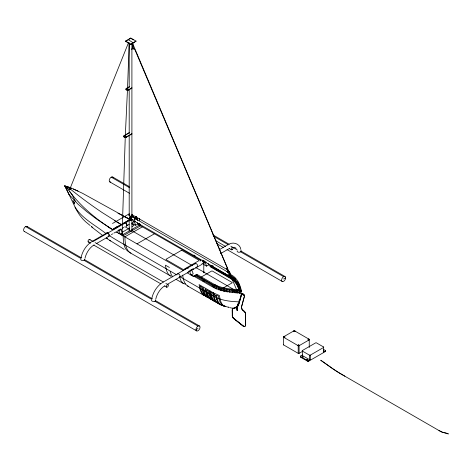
<?xml version="1.0" encoding="UTF-8"?>
<svg xmlns="http://www.w3.org/2000/svg" width="472" height="472" viewBox="0 0 472 472"><rect width="100%" height="100%" fill="white"/><g stroke="black" fill="none" stroke-linecap="round" stroke-linejoin="round"><path stroke-width="0.71" d="M237.192 309.968L237.192 305.838M122.059 233.581L122.089 234.33L125.263 137.11M127.493 89.214L129.21 43.176M139.5 223.763L139.482 224.283L139.511 223.763A0.938 0.543 60 0 0 138.715 223.793L138.367 224.554L200.989 260.408M140.733 225.728L123.074 235.817L116.49 232.012M142.497 226.79L124.844 236.838C125.204 242.283 125.275 249.145 130.042 252.75L171.188 276.315M125.286 136.373L127.458 89.94M232.578 308.983L232.242 309.821L232.419 315.65A2.496 1.44 60 0 0 234.183 318.706L236.909 320.889M131.942 49.053L131.906 49.436L132.048 48.728A2.496 1.44 60 0 1 133.364 48.274L134.066 48.699A3.623 2.089 60 0 1 135.269 50.534L227.569 268.645A0.956 0.555 60 0 1 227.598 269.453A0.956 0.555 60 0 1 227.002 269.518L131.906 214.618A1.587 0.914 0 0 1 131.906 215.934L132.083 216.577L135.175 218.565L229.398 272.963L229.398 275.554M167.418 284.291L188.499 272.12L188.918 271.199L189.703 271.654L191.03 275.046L193.237 273.772C192.67 273.04 192.281 269.429 191.089 270.226M238.82 289.861C237.794 284.87 234.413 280.622 229.994 278.173L210.075 266.674L210.96 266.161L208.689 264.851L206.482 266.125C206.17 265.016 204.966 260.863 203.963 263.193M120.313 229.469L120.36 229.085L121.151 229.528L122.472 232.92L120.266 234.195L118.944 230.802L118.153 230.348L120.36 229.073M109.162 236.088L108.843 233.953M118.153 230.36L117.965 231.056M133.605 221.439L133.187 222.347M109.274 235.852L109.321 235.463M124.148 223.598L124.561 222.69M232.354 309.449L232.714 308.729M203.898 272.025C203.332 272.438 203.81 271.624 204.016 272.255L233.811 289.554M303.006 357.569L302.469 357.257L302.275 357.682M81.019 257.7C82.435 251.122 86.37 244.915 92.176 241.387L106.902 232.885L106.536 233.398M84.972 258.32C86.093 253.263 89.45 247.57 94.182 244.868M151.778 298.552C153.193 291.979 157.117 285.79 162.911 282.256L195.325 263.541C197.19 262.892 198.96 267.211 196.564 267.022M155.736 299.177C156.852 294.121 160.214 288.427 164.946 285.719M232.248 309.656L232.242 315.75A2.496 1.44 60 0 0 234.006 318.812L243.281 326.217A3.121 1.799 60 0 0 245.493 324.948L245.428 313.845A2.124 1.227 60 0 0 244.242 311.514L242.626 310.063A2.354 1.357 60 0 1 241.469 307.018L244.295 296.422A1.481 0.855 60 0 0 243.286 294.298L242.549 293.873A1.428 0.826 60 0 0 241.581 294.133L239.227 302.688A19.877 11.475 60 0 1 237.198 306.47L237.717 306.847M241.581 294.133L241.758 294.026A1.428 0.826 60 0 1 242.726 293.767L243.463 294.198A1.481 0.855 60 0 1 244.472 296.322L241.558 306.965A2.354 1.357 60 0 0 242.714 310.01L244.331 311.461A2.124 1.227 60 0 1 245.517 313.797L245.582 324.895M239.316 302.641L241.758 294.026M238.856 289.448L238.856 287.407L239.552 289.607L239.552 291.643L240.891 291.873L241.381 293.92L239.186 301.85L237.628 305.213M69.331 188.535L69.248 189.85L71.219 188.712L70.611 187.791A0.938 0.543 -60 0 0 69.974 187.596A0.938 0.543 -60 0 0 69.331 188.535L69.248 189.85L68.995 189.655L70.251 189.018M129.664 217.226L129.664 218.725M236.254 290.481A0.938 0.543 -60 0 0 236.189 290.699L235.841 291.861L237.091 291.448L236.844 291.029L237.091 291.448M236.106 292.015L236.454 290.852A0.938 0.543 -60 0 1 236.625 290.41M233.286 289.784L233.062 292.534L229.197 292.127L229.422 290.056M234.513 291.956L237.705 292.292L237.481 293L234.289 292.664L234.513 290.593M70.104 188.44L128.467 42.781M132.337 216.176L131.263 217.303L131.263 216.312L132.561 215.562A1.835 1.062 0 0 0 132.083 214.536M177.407 274.014L178.634 273.825M132.042 43.182L132.367 43.176M121.316 233.835L120.968 234.602L121.581 233.687A0.938 0.543 60 0 1 122.218 233.487A0.938 0.543 60 0 1 122.862 234.425L122.938 235.74L122.596 234.578A0.938 0.543 60 0 0 121.953 233.64A0.938 0.543 60 0 0 121.316 233.835L121.581 233.687M135.458 218.878L136.066 217.964A0.938 0.543 60 0 1 136.709 217.763A0.938 0.543 60 0 1 137.346 218.701L137.429 220.017L135.458 218.878L136.066 217.964M135.588 218.802C135.918 216.459 137.836 218.819 137.559 219.94M138.367 224.554L138.975 223.639A0.938 0.543 60 0 1 139.045 223.492M194.954 264.066L195.32 263.547M202.665 260.273L203.007 261.435A0.938 0.543 60 0 0 203.65 262.367A0.938 0.543 60 0 0 204.287 262.172L204.636 261.405L203.78 260.762L203.78 272.722M227.12 271.801L227.734 270.887A0.938 0.543 60 0 1 228.371 270.686A0.938 0.543 60 0 1 229.008 271.624L229.091 272.94L227.12 271.801L227.734 270.887M227.256 271.724L227.663 270.816L228.242 270.763A0.938 0.543 60 0 1 228.879 271.701L229.227 272.863M124.195 223.203C125.469 221.161 128.325 225.474 126.278 226.259C127.989 225.457 126.225 222.218 124.573 222.69M203.78 272.285L204.016 272.775L203.928 271.896L203.692 272.267L203.957 272.114L195.638 267.512M226.147 291.666L226.147 289.625L227.982 289.926L227.982 291.962L226.147 291.666L226.483 289.613M223.71 290.41L225.392 290.77L224.961 291.448L223.274 291.088L223.71 290.41L223.71 288.368M227.156 269.028L226.802 268.521L227.109 269.058M113.864 229.185L114.525 228.253L116.737 226.979L117.522 227.433M116.071 227.911L116.737 226.979M200.081 261.116L200.742 260.184M232.554 308.918L233.115 308.499L232.543 308.871M221.12 289.737L222.66 290.156L222.123 290.805L220.589 290.386L221.12 289.737L221.12 288.374M237.805 305.797L237.192 306.517L237.717 306.818L237.729 304.086M129.34 43.253L128.862 43.159M218.088 289.572L218.088 287.531L219.486 288.008L219.486 290.05L218.088 289.572L218.725 288.952L218.725 286.911M108.908 236.366L96.66 243.44M132.355 43.359L132.614 43.2L133.605 49.348M106.701 233.074L107.905 232.985L108.914 234.059M131.01 217.45L130.661 217.728M117.959 231.062L117.481 231.345M131.706 217.014L132.337 216.636M236.749 306.381C234.973 308.411 232.017 308.481 229.663 307.549M215.775 288.634L215.775 286.598L217.049 287.135L217.049 289.177L215.775 288.634L216.518 288.056L216.518 286.693M236.749 307.874L236.094 307.443L236.714 306.971M132.378 219.893L131.263 220.389A1.835 1.062 0 0 1 129.015 219.091M129.664 229.422L129.251 229.834A1.587 0.914 0 0 0 129.664 230.719L129.995 230.861A1.587 0.914 0 0 0 131.906 230.719L192.57 265.742M236.661 306.405L236.543 306.493A0.749 0.431 0 0 0 236.661 307.012A0.749 0.431 0 0 0 237.563 307.083L237.717 307.012M237.628 310.228L237.505 310.281A0.625 0.36 0 0 1 236.649 309.791L236.749 306.452M198.004 326.111L197.001 327.002A2.832 1.634 -60 0 0 197.001 331.008L197.485 330.961A2.832 1.634 -60 0 0 199.992 327.58A2.832 1.634 -60 0 0 198.004 326.111L154.934 301.248M70.104 187.927L70.004 187.998A0.625 0.36 -60 0 0 69.738 188.936A0.625 0.36 -60 0 0 70.47 188.517A0.625 0.36 -60 0 0 70.204 187.885L70.092 188.953M70.222 189.03L76.01 193.579A393.884 227.41 60 0 0 102.04 212.465L121.233 224.554L128.809 220.176M236.95 291.124L236.962 290.604M203.957 272.315L203.544 272.25M213.704 287.601L213.704 285.566L214.807 286.138L214.807 288.18L213.704 287.601L214.536 287.07L214.536 285.707M213.816 294.546L214.347 294.245M129.334 213.757L112.519 223.486M232.725 308.706L233.245 308.481A19.877 11.475 60 0 0 236.802 306.918M125.487 41.117L130.785 38.061L136.083 41.117L130.785 44.486L125.487 41.117L130.785 44.179L136.083 41.117M125.487 41.424L127.375 40.338M129.664 86.512L126.372 88.411A1.587 0.914 0 0 0 126.372 89.71A1.587 0.914 0 0 0 128.614 89.71L131.906 87.81M126.921 88.406L129.664 86.819M126.372 89.71L127.051 89.314M126.372 88.718A1.587 0.914 0 0 0 126.372 90.016A1.587 0.914 0 0 0 128.614 90.016L131.906 88.111M131.906 133.694L126.407 136.868A1.587 0.914 0 0 1 124.165 136.868A1.587 0.914 0 0 1 124.165 135.576L129.664 132.396M125.387 135.175L129.051 133.057M124.165 136.868L124.844 136.479A0.625 0.36 0 0 0 125.888 136.314A0.625 0.36 0 0 0 125.121 135.877A0.625 0.36 0 0 0 124.844 136.479M124.165 135.576L124.165 135.883A1.587 0.914 0 0 0 124.165 137.175A1.587 0.914 0 0 0 126.407 137.175L131.906 134.001M132.62 216.264L129.487 218.076L131.257 219.645M112.519 229.604L128.832 220.188M93.143 241.511L129.363 220.613M134.396 217.692L136.302 216.607M137.429 220.017L137.346 218.701M136.443 219.45L137.694 219.863M110.165 235.327L108.005 236.307M111.374 234.578L112.684 233.87M113.894 233.121L115.841 232.053M122.148 228.413L124.03 227.315M126.508 225.84L129.086 224.406M118.944 230.802L121.151 229.528M133.611 221.427L134.396 221.881L135.499 221.244M129.712 227.952L122.991 231.835A0.625 0.36 0 0 1 122.106 231.835M132.077 226.584L133.836 225.569A0.625 0.36 0 0 0 133.836 225.061L131.682 223.816M131.942 223.091L135.724 225.274L137.93 223.999L138.632 224.406M139.588 224.837L139.252 223.805M121.953 234.914L122.325 234.808M139.352 224.867L139.618 224.713A0.625 0.36 60 0 0 140.06 224.477M121.953 235.168L123.204 235.587M122.814 234.672L129.664 230.719M136.998 243.853L154.657 233.658M185.29 269.105L187.496 267.83L188.287 268.285M219.12 249.806L227.71 244.844M203.007 261.435L202.93 260.119M204.287 262.172L204.553 262.019A0.938 0.543 60 0 1 203.91 262.214A0.625 0.36 60 0 1 203.22 261.47A0.625 0.36 60 0 1 203.774 261.187A0.625 0.36 60 0 1 203.951 262.149M188.918 271.199L193.331 268.651L192.924 269.571L201.75 264.473L202.163 263.559L205.473 261.641M220.507 253.641L229.693 248.337M189.703 271.654L191.915 270.379L191.125 269.925M206.264 262.096L205.161 262.733L204.37 262.279M187.49 273.005L193.296 276.356L197.007 274.421L217.639 286.333M194.417 276.492L196.299 275.542L212.795 285.064L212.795 287.106L194.417 276.492L196.553 275.347M229.575 275.382L229.575 277.418L211.19 266.804L212.075 266.296L229.823 276.545M229.091 272.94L229.008 271.624M228.106 272.368L229.357 272.786M222.931 288.18L232.035 282.917A0.625 0.36 0 0 0 232.035 282.409L212.435 271.093A0.625 0.36 0 0 0 211.55 271.093L201.839 276.698A0.625 0.36 0 0 0 201.839 277.212M239.227 302.688L239.404 302.587A19.877 11.475 60 0 1 237.894 305.75M195.998 329.586L198.004 328.429M283.631 278.987L285.637 277.831M241.469 307.018L241.646 306.912A2.354 1.357 60 0 0 242.803 309.962L244.419 311.414A2.124 1.227 60 0 1 245.599 313.744L245.67 324.848A3.121 1.799 60 0 1 244.03 326.358M243.281 326.217L243.458 326.117A3.121 1.799 60 0 0 243.747 326.264M293.796 330.913L283.642 336.778L283.642 344.938L298.215 353.345A0.625 0.36 0 0 0 299.095 353.345L302.269 351.516M325.42 351.127A0.625 0.36 0 0 1 325.326 351.563L308.546 361.251A0.625 0.36 0 0 1 307.661 361.251L300.599 357.168L300.599 356.047L302.363 355.032A0.625 0.36 0 0 0 302.363 355.54L309.425 359.617A0.625 0.36 0 0 0 310.31 359.617L310.31 355.133L323.556 347.486A0.625 0.36 0 0 0 323.556 346.973L316.494 342.896A0.625 0.36 0 0 0 315.609 342.896L302.363 350.543A0.625 0.36 0 0 0 302.363 351.056L302.363 355.54M300.599 356.047A0.625 0.36 0 0 0 300.599 356.561L307.661 360.637A0.625 0.36 0 0 0 308.546 360.637L310.31 359.617M323.556 351.463A0.625 0.36 0 0 1 323.556 351.97L325.326 350.95A0.625 0.36 0 0 0 325.326 350.442L323.556 349.422M128.537 218.719L82.559 193.325L73.248 188.947A71.414 51.118 43.6 0 0 69.72 187.52L69.691 187.508A70.706 50.604 43.6 0 0 67.596 186.747L64.723 185.815L68.971 194.381L77.886 204.075L86.848 211.721L96.719 219.179L112.495 229.587L121.251 224.566L114.737 220.807M230.389 277.914L231.392 278.557L231.392 276.515L230.389 275.878L230.389 277.914L231.315 277.43L231.315 276.073M210.075 266.674L212.335 265.529M211.19 266.804L213.078 265.854M197.007 274.421L193.296 276.356L191.602 274.716M323.556 350.33L323.556 349.894M283.631 276.675L284.634 276.409A2.832 1.634 -60 0 1 284.634 280.415L284.15 280.928A2.832 1.634 -60 0 1 281.642 280.439A2.832 1.634 -60 0 1 283.631 276.675L240.561 251.812M233.032 277.748L232.1 277.017L232.1 279.058L233.109 278.627M229.079 244.136C233.622 241.522 240.1 244.018 240.873 249.434M131.198 216.866L130.496 217.161M233.652 280.333L234.484 281.141L234.484 279.099L233.652 278.291L233.652 280.333L234.726 279.967L234.726 278.604M203.91 263.211L203.332 263.258M192.877 269.583L192.316 269.63M132.909 222.436L132.555 222.4M108.613 236.454L108.342 236.431M188.228 272.208L187.88 272.179M233.15 308.517L233.026 308.546A19.877 11.475 60 0 0 236.625 307.018M306.871 359.882L307.307 359.882M236.802 282.144L236.802 284.179L236.183 283.212L236.183 281.17L236.802 282.144L237.976 281.89M236.183 283.212L237.351 282.958M237.156 284.811L237.664 285.867L237.664 283.831L237.156 282.769L237.156 284.811L238.36 284.616M226.843 268.497L228.242 271.53M237.923 286.51L238.625 288.74L238.625 286.699L237.923 284.468L237.923 286.51L239.151 286.38M238.625 286.699L239.859 286.569L239.151 284.339M185.384 284.026L183.514 283.625L176.097 279.341M206.695 296.327C201.91 295.914 200.865 289.885 200.122 286.062L201.621 286.929C202.276 290.475 203.096 294.675 206.329 296.794M207.243 297.13L207.822 297.171M208.701 297.679L207.208 297.307M209.586 298.186C204.63 297.407 203.172 291.655 202.506 287.442L203.391 287.95L204.978 293.873L207.22 297.212M211.261 299.159C206.754 298.363 205.81 292.669 205.066 288.917L205.951 289.43C206.695 293.183 207.639 298.87 212.146 299.667M179.13 277.288C180.971 277.229 179.773 274.256 178.664 273.843M238.82 292.41L241.381 293.413L238.708 293.13L238.708 291.088L241.381 291.372L241.381 290.864L239.829 289.967L228.861 288.805L223.173 287.749L218.241 286.238L214.099 284.291M229.422 291.413L233.286 291.826M107.203 232.796L107.545 232.832M132.508 216.548L132.561 215.556M226.483 290.97L228.318 291.265M228.519 307.307L224.572 306.116M64.8 185.856L69.006 194.393M218.725 288.952L219.657 289.271M67.207 186.617L69.691 187.508M222.017 305.425C217.97 303.974 217.096 298.959 216.371 295.242L218.442 296.086C219.085 300.269 220.56 305.856 225.415 306.635C220.902 305.254 220.123 299.531 219.415 295.525L213.621 292.994L199.101 284.61C199.727 288.463 200.458 293.077 203.939 295.419L187.49 285.92C184.003 283.578 183.272 278.964 182.652 275.111M213.751 293.932C217.804 295.968 215.527 303.868 221.15 305.054M129.192 252.066C123.398 249.299 123.528 241.345 123.074 235.817L183.331 270.603M130.042 252.75L130.956 253.086M187.49 285.92L188.411 286.256M212.453 300.139C208.417 298.664 207.556 293.655 206.836 289.938L208.335 290.805C209.061 294.522 209.916 299.531 213.958 301.006M214.837 301.514C210.801 300.044 209.94 295.035 209.22 291.312L210.099 291.826M215.722 302.027C211.391 300.369 210.66 294.888 209.969 290.882M216.607 302.534C212.565 301.065 211.71 296.05 210.984 292.333L212.748 293.354C213.474 297.071 214.335 302.08 218.371 303.555M130.785 219.114L131.387 219.439M136.573 216.548L136.573 219.374M180.092 276.793L214.241 296.51C221.816 300.688 230.684 301.573 239.186 301.85L239.038 300.552M222.064 305.095L224.047 305.939M107.563 232.843L108.625 233.628M73.355 188.995L78.027 191.089M136.609 217.975L136.343 218.129M139.482 223.775L139.382 223.728A0.625 0.36 60 0 0 139.098 224.3A0.625 0.36 60 0 0 139.789 224.831A0.625 0.36 60 0 0 139.718 223.982M139.718 224.76L139.606 224.707A0.625 0.36 60 0 1 139.181 224.029A0.625 0.36 60 0 1 139.517 223.651M228.271 270.898L228.005 271.052M122.189 234.885L122.089 233.817M117.97 213.309L119.77 214.2M120.372 214.494L128.213 218.542M219.427 304.151C215.32 302.835 214.14 297.289 213.745 293.926M215.834 295.596L213.84 294.558L213.515 292.439M216.382 299.136L216.701 299.301M438.978 430.535L442.777 432.322L448.394 433.939L448.005 433.762A22.886 13.204 60 0 0 443.774 432.594A11.529 6.655 60 0 1 440.659 431.508L339.038 372.839A119.516 69.006 60 0 1 330.022 366.714L320.712 360.219L331.834 368.136A272.208 157.158 0 0 0 341.48 374.213L344.879 376.208M124.531 216.618L128.644 218.796M236.094 307.443L236.749 307.809M229.239 248.526L231.433 249.788M92.654 241.192L89.71 239.487M131.417 38.728L133.434 39.896M127.051 89.468A0.625 0.36 0 0 1 127.051 88.96L127.936 89.314M124.844 136.632A0.625 0.36 0 0 1 124.844 136.119L125.723 136.479M112.649 177L129.157 186.534M212.837 234.844L229.244 244.313M234.271 247.216L236.159 248.307M241.198 251.216L285.047 276.533M111.233 177.142L129.599 187.744M213.804 236.36L228.489 244.838M230.843 246.177L237.103 249.812M215.285 240.466L225.498 246.366M109.817 181.909L129.499 193.278M216.961 243.77L223.262 247.411M227.038 249.588L282.215 281.448M193.862 255.039L195.142 255.777M134.384 221.232L228.607 275.63M131.906 220.011L132.083 219.574M202.948 264.09L206.482 266.125M237.091 289.92L236.932 289.973A0.625 0.36 -60 0 1 237.204 290.044M124.832 226.631L129.487 229.321L128.95 230.07L129.871 230.991A1.829 1.056 0 0 0 131.263 231.091M238.732 292.392L239.829 293.023L239.44 291.289M241.381 293.92L244.366 295.649M294.681 330.913L309.248 339.327M196.122 274.934L213.238 284.811C221.769 289.637 231.911 289.79 241.381 290.864C240.089 284.374 237.05 277.766 230.902 274.615M114.525 228.253L115.315 228.708M122.089 232.696L122.472 232.92M195.296 275.984L213.043 286.233M202.895 280.881L204.14 281.601M169.407 267.465L165.43 265.17C166.055 269.022 166.781 273.636 170.268 275.978M176.9 274.952L119.935 242.065A312.275 180.292 0 0 1 109.315 235.622M283.642 337.285L298.215 345.699L298.215 353.345M302.363 351.056L309.425 355.133A0.625 0.36 0 0 0 310.31 355.133M163.418 282.044L95.114 242.608M168.073 284.734A1.416 0.82 -60 0 0 166.398 286.221A1.416 0.82 -60 0 0 167.625 286.929A1.416 0.82 -60 0 0 168.073 284.734L165.878 283.465M88.293 241.941L90.5 243.216M93.887 245.174L160.58 283.678M164.651 286.032L166.657 287.188M27.022 226.436L81.632 257.966M84.169 259.429L152.421 298.835M155.571 300.652L199.42 325.969M25.606 226.578L80.7 258.385M84.169 260.391L151.477 299.248M24.19 231.345L196.588 330.884M116.195 231.817L118.926 233.422M124.23 249.399L109.486 240.207M237.192 307.248L237.628 307.508L237.192 307.284M112.495 229.587L107.486 226.46M229.994 275.111C235.617 278.026 238.667 283.949 239.829 289.967M70.947 188.535L71.219 188.712L70.611 187.791M110.849 228.566C95.208 218.4 80.623 206.158 69.402 191.166A71.414 28.06 72.4 0 0 67.466 188.818A70.706 27.783 72.4 0 0 66.304 187.496L64.723 185.815L66.404 186.788A65.944 38.073 60 0 1 69.691 188.9M107.427 238.814L106.218 237.994L110.637 240.985M183.514 283.625L181.077 281.041L179.425 276.757M130.378 218.855L130.785 219.155M103.032 235.764L91.255 226.69M91.267 226.348L92.842 227.516M132.083 229.321L132.378 229.54A1.829 1.056 0 0 1 132.561 230.342M232.1 279.058L233.032 279.79L233.109 277.27M238 321.762L243.458 326.117M243.369 326.17L234.094 318.759A2.496 1.44 60 0 1 232.33 315.703M90.217 225.563L85.756 221.881A44.698 25.807 60 0 1 82.541 218.683L79.556 214.984L76.405 209.934L68.971 194.381M234.726 277.925L235.557 278.734M66.086 187.26L67.466 188.818M130.408 218.689L130.661 219.026M69.413 191.172L72.027 194.552L75.496 201.615M129.995 218.453L129.664 217.97A1.587 0.914 -60 0 0 129.706 218.288M203.827 272.279L203.869 272.775M172.551 276.804L171.124 274.332L170.15 271.406M213.627 293.023L213.84 294.558M238.36 282.575L238.867 283.637M132.543 43.247L236.684 289.944M75.042 207.084C81.998 218.436 94.784 224.932 105.103 232.879A312.275 180.292 0 0 0 106.294 233.669M208.164 263.494L208.689 264.851M137.399 222.642L137.93 223.999M134.396 221.881L135.724 225.274M240.083 287.277L240.667 289.124M240.891 289.832L241.381 291.372M239.221 291.124L239.829 293.023M202.795 260.196L203.143 261.358A0.938 0.543 60 0 0 203.78 262.29A0.938 0.543 60 0 0 204.417 262.096M140.337 225.693L140.255 224.377L140.603 225.539L139.618 224.973L131.906 229.422L132.16 229.61A1.587 0.914 0 0 1 131.906 230.719L131.906 219.468M109.162 234.613L109.321 235.445M132.538 43.512L132.726 48.657M139.334 218.353L139.411 220.56M325.326 350.442L325.326 351.563M323.556 346.973L323.556 351.97M309.425 355.133L309.425 359.617M309.248 347.486L309.248 339.834L299.095 345.699L299.095 353.345M308.546 360.637L308.546 361.251M307.661 360.637L307.661 361.251M237.841 304.121L237.841 306.222M237.563 304.281L237.563 307.083M237.628 310.11L237.505 307.018A0.625 0.36 0 0 1 236.649 306.529M237.481 293L237.481 290.958L234.289 290.622L234.289 292.664M237.505 304.222L237.505 310.281M233.062 292.534L233.062 290.492L229.197 290.085L229.197 292.127M228.242 270.763L228.242 272.291M224.961 291.448L224.961 289.407L223.274 289.047L223.274 291.088M222.123 290.805L222.123 288.77L220.589 288.351L220.589 290.386M203.692 272.674L203.603 271.907L203.603 272.621M133.434 42.958L128.136 39.589L128.136 39.896L130.785 38.061M131.906 43.837L131.906 215.934A1.587 0.914 0 0 1 129.664 215.934A1.587 0.914 0 0 1 129.664 214.636M131.257 219.392L131.257 220.389M130.785 44.179L130.785 44.486M129.198 42.899L129.198 87.102M129.198 89.308L129.198 133.511M129.198 134.986L129.198 215.285M129.198 219.362L129.198 230.07M128.614 89.71L128.614 90.016M127.051 88.807L127.051 89.114M126.407 136.868L126.407 137.175M124.844 135.965L124.844 136.272M237.392 290.475A0.625 0.36 -60 0 1 236.791 291.177A0.625 0.36 -60 0 1 236.584 290.557M237.215 290.546A0.625 0.36 -60 0 1 236.702 291.088M236.389 290.77A0.625 0.36 -60 0 1 236.454 290.481M69.596 188.688A0.938 0.543 -60 0 1 70.234 187.75A0.938 0.543 -60 0 1 70.877 187.945M236.92 290.044A0.938 0.543 -60 0 1 237.735 290.115L237.469 289.961A0.938 0.543 -60 0 0 236.496 290.056M115.829 228.206A0.625 0.36 0 0 1 115.829 227.693M244.384 296.369A1.481 0.855 60 0 0 244.407 295.832L244.366 295.625A1.481 0.855 60 0 0 243.375 294.251L242.637 293.82A1.428 0.826 60 0 0 241.67 294.08M121.8 233.858A0.625 0.36 60 0 1 122.419 233.911A0.625 0.36 60 0 1 122.572 234.761A0.625 0.36 60 0 1 121.9 234.419M132.16 219.822A1.587 0.914 0 0 1 129.411 219.822M237.522 290.551A0.625 0.36 -60 0 1 236.873 291.253A0.625 0.36 -60 0 1 236.791 290.486M127.051 88.96A0.625 0.36 0 0 1 127.936 88.96A0.625 0.36 0 0 1 127.936 89.468M124.844 136.119A0.625 0.36 0 0 1 125.723 136.119A0.625 0.36 0 0 1 125.723 136.632M24.603 231.475A2.832 1.634 -60 0 1 24.19 228.076A2.832 1.634 -60 0 1 27.341 226.731M89.001 241.876A1.416 0.82 -60 0 1 87.998 241.292A1.416 0.82 -60 0 1 89.001 239.558A1.416 0.82 -60 0 1 90.005 240.136M155.258 300.003A2.012 1.044 4.6 0 1 154.81 301.301A2.012 1.044 4.6 0 1 152.232 301.148A2.012 1.044 4.6 0 1 151.783 299.797M84.695 259.411A2.012 1.044 4.6 0 1 82.5 260.591A2.012 1.044 4.6 0 1 81.019 258.945M136.148 218.648A1.587 0.914 -60 0 0 134.201 219.769A1.587 0.914 -60 0 0 135.175 221.156L135.175 221.356A1.835 1.062 -60 0 1 133.977 219.976A1.835 1.062 -60 0 1 136.095 218.27M132.349 219.728A1.835 1.062 -60 0 1 131.051 218.978A1.835 1.062 -60 0 1 132.349 216.731A1.835 1.062 -60 0 1 133.647 217.48M133.322 217.02A1.587 0.914 -60 0 1 133.434 217.267M131.375 219.433A1.587 0.914 -60 0 1 131.375 218.141M131.558 217.769A1.587 0.914 -60 0 1 133.139 216.855M131.257 216.312A1.835 1.062 0 0 1 129.198 215.81A1.835 1.062 0 0 1 129.493 214.536M222.047 288.622A0.625 0.36 0 0 1 221.439 288.528M227.469 271.04A0.938 0.543 60 0 1 228.106 270.839A0.938 0.543 60 0 1 228.749 271.778M135.8 218.117A0.938 0.543 60 0 1 136.443 217.917A0.938 0.543 60 0 1 137.081 218.855M110.713 181.991A2.832 1.634 -60 0 1 109.817 178.64A2.832 1.634 -60 0 1 113.168 177.737M126.673 221.433A0.625 0.36 0 0 1 127.552 221.433M139.683 223.887A0.938 0.543 60 0 1 139.924 224.312M240.885 250.254A2.012 1.268 -5.1 0 1 239.41 252.231A2.012 1.268 -5.1 0 1 237.209 250.762M204.352 261.718A0.625 0.36 60 0 1 204.122 262.019M203.703 260.88A0.625 0.36 60 0 1 204.146 261.152M203.739 262.09A0.938 0.543 60 0 1 203.444 261.724M136.496 217.964A0.625 0.36 60 0 1 137.128 218.613A0.625 0.36 60 0 1 136.774 219.073A0.625 0.36 60 0 1 136.266 218.259M283.642 344.938A0.625 0.36 0 0 1 283.642 344.424M300.599 357.168A0.625 0.36 0 0 1 300.599 356.661M225.41 306.251A22.886 13.222 60 0 0 225.038 306.21A11.529 6.655 60 0 1 224.288 306.086M228.483 307.054A22.886 13.222 60 0 1 228.879 307.207M224.035 306.021A11.529 6.655 60 0 1 222.99 305.655M222.459 305.413A11.529 6.655 60 0 1 221.928 305.124M302.163 356.826L303.024 356.891L302.163 356.826M306.664 359.428L307.526 359.493L306.664 359.428M74.712 202.818L74.352 204.081L72.871 200.399L74.712 202.818M69.974 187.85L69.868 187.921A0.625 0.36 -60 0 0 69.608 188.859A0.625 0.36 -60 0 0 70.334 188.44A0.625 0.36 -60 0 0 70.074 187.809L70.133 188.074A0.625 0.36 -60 0 0 69.874 189.012A0.625 0.36 -60 0 0 70.599 188.593A0.625 0.36 -60 0 0 70.34 187.956L69.974 187.85M181.189 250.502L166.179 259.169A0.625 0.36 0 0 0 166.179 259.683L182.953 269.37A0.625 0.36 0 0 0 183.838 269.37L198.854 260.703A0.625 0.36 0 0 0 198.854 260.19L182.074 250.502A0.625 0.36 0 0 0 181.189 250.502M284.964 337.032L284.085 337.545L284.085 336.524L284.964 337.032M295.124 331.167L294.239 331.68L293.354 331.167L295.124 331.167M298.652 344.938L297.773 345.445L299.537 345.445L298.652 344.938M308.812 339.073L307.927 339.58L308.812 340.094L308.812 339.073M136.367 218.035L136.272 218.064A0.625 0.36 60 0 0 136.255 218.772A0.625 0.36 60 0 0 136.88 219.155A0.625 0.36 60 0 0 136.898 218.442L136.367 218.035M228.029 270.957L227.935 270.981A0.625 0.36 60 0 0 228.005 271.831A0.625 0.36 60 0 0 228.66 271.919A0.625 0.36 60 0 0 228.253 271.028L228.029 270.957M237.717 306.664L237.286 306.422L237.717 306.682M235.74 280.563L235.015 279.678L235.015 281.719L235.74 282.604L235.74 280.563M121.528 234.271A0.625 0.36 60 0 0 122.26 234.95A0.625 0.36 60 0 0 122.083 233.988A0.625 0.36 60 0 0 121.528 234.271M121.658 234.195A0.625 0.36 60 0 0 122.39 234.873A0.625 0.36 60 0 0 122.213 233.911A0.625 0.36 60 0 0 121.658 234.195M127.18 89.373A0.625 0.36 0 0 0 128.118 89.06A0.625 0.36 0 0 0 127.18 88.748A0.625 0.36 0 0 0 127.18 89.373M203.349 261.399A0.625 0.36 60 0 0 204.081 262.072A0.625 0.36 60 0 0 203.904 261.11A0.625 0.36 60 0 0 203.349 261.399M229.693 275.341A1.587 0.914 -60 0 0 230.194 272.887A1.587 0.914 -60 0 0 228.318 274.551A1.587 0.914 -60 0 0 229.693 275.341M227.675 271.477A0.625 0.36 60 0 0 228.407 272.149A0.625 0.36 60 0 0 228.236 271.188A0.625 0.36 60 0 0 227.675 271.477M136.013 218.554A0.625 0.36 60 0 0 136.744 219.232A0.625 0.36 60 0 0 136.567 218.27A0.625 0.36 60 0 0 136.013 218.554M138.921 224.23A0.625 0.36 60 0 0 139.653 224.908A0.625 0.36 60 0 0 139.476 223.946A0.625 0.36 60 0 0 138.921 224.23M232.401 249.529A1.416 0.82 -60 0 0 232.849 247.334A1.416 0.82 -60 0 0 231.174 248.821A1.416 0.82 -60 0 0 232.401 249.529M227.941 271.323A0.625 0.36 60 0 0 228.672 271.996A0.625 0.36 60 0 0 228.501 271.04A0.625 0.36 60 0 0 227.941 271.323M308.369 339.834A0.625 0.36 0 0 0 309.414 339.675A0.625 0.36 0 0 0 308.647 339.232A0.625 0.36 0 0 0 308.369 339.834M283.772 337.344A0.625 0.36 0 0 0 284.71 337.032A0.625 0.36 0 0 0 283.772 336.719A0.625 0.36 0 0 0 283.772 337.344M293.796 331.427A0.625 0.36 0 0 0 294.841 331.261A0.625 0.36 0 0 0 294.08 330.819A0.625 0.36 0 0 0 293.796 331.427M298.339 345.758A0.625 0.36 0 0 0 299.277 345.445A0.625 0.36 0 0 0 298.339 345.132A0.625 0.36 0 0 0 298.339 345.758"/></g></svg>
